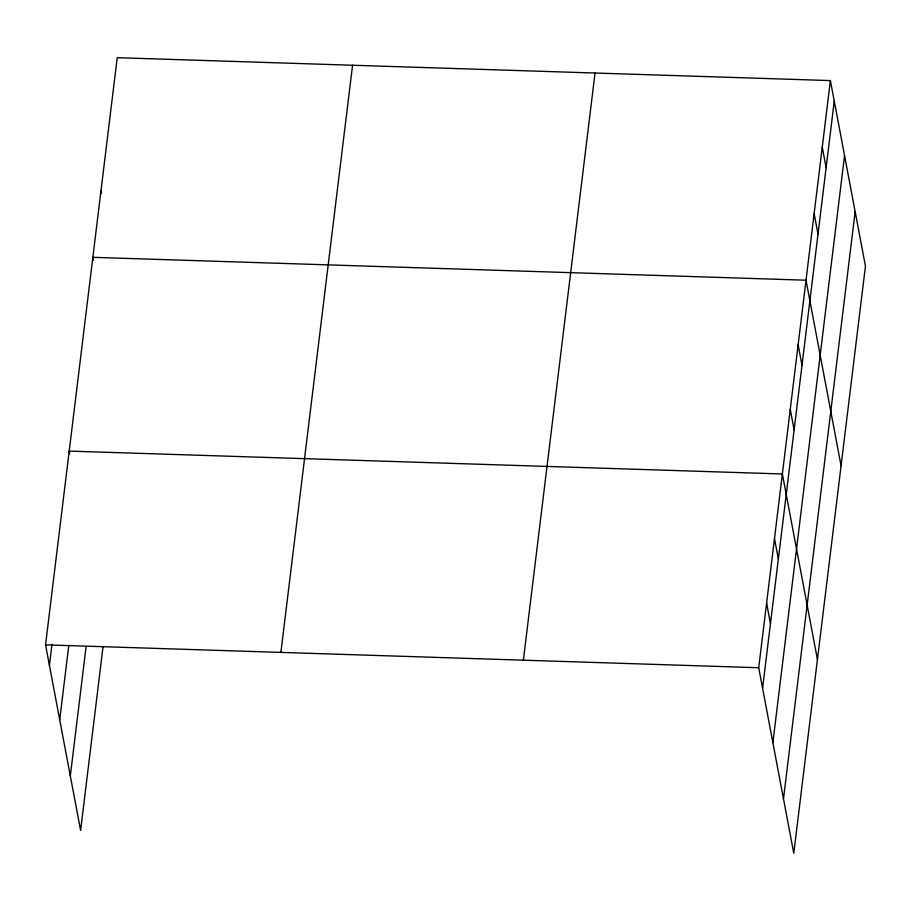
<?xml version="1.0" encoding="UTF-8"?>
<svg xmlns="http://www.w3.org/2000/svg" width="911" height="911" viewBox="0 0 911 911"><rect width="100%" height="100%" fill="white"/><g stroke="black" fill="none" stroke-linecap="round" stroke-linejoin="round"><path stroke-width="1.37" d="M103.068 646.491L80.612 830.422L45.55 644.851L117.223 57.689L830.388 80.578L865.45 266.149L793.777 853.311L758.715 667.74L830.388 80.578M49.422 665.326L51.984 644.271M59.716 719.815L68.792 645.398M70.318 775.944L86.089 646.764M280.895 652.413L352.568 65.239M523.37 660.19L595.042 73.017M762.587 688.215L834.26 101.053M772.881 742.693L844.554 155.53M783.483 798.833L855.156 211.659M45.55 644.851L758.715 667.74M822.269 147.115L826.129 167.59M814.138 213.664L818.01 234.138M841.081 465.783L806.019 280.212L92.854 257.323L93.366 260.056M798.138 344.802L801.999 365.277M790.247 409.392L794.119 429.867M817.429 659.541L782.367 473.982L69.202 451.093L69.714 453.826M774.487 538.56L778.358 559.035M766.606 603.15L770.467 623.625M100.973 190.775L101.485 193.508"/></g></svg>
